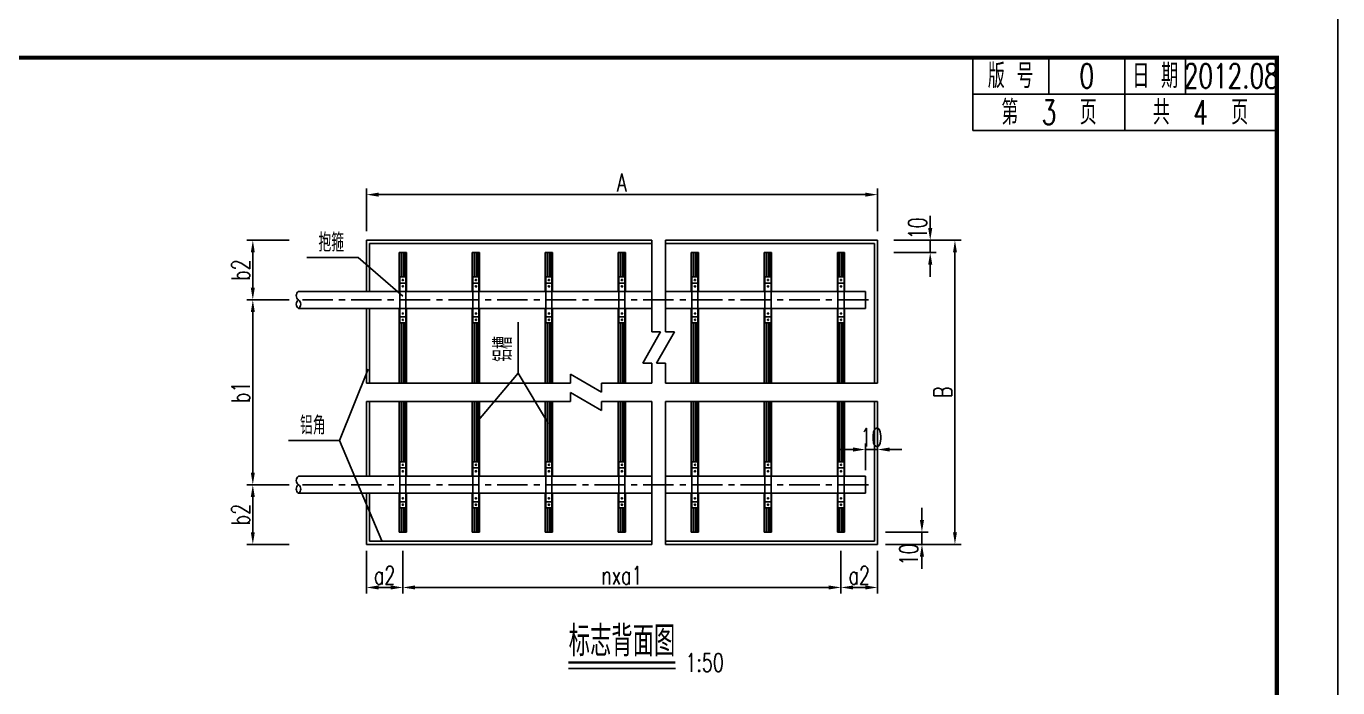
# Model space of a CAD drawing. Extents: x 4349 to 271026, y -15323 to -8945.
# Drawn here: x 4711.4 to 4926.9, y -12295.6 to -12186.9 of the extents above; entities that cross this region are included whole.
import ezdxf
from ezdxf.enums import TextEntityAlignment as Align

# ---------------------------------------------------------------- set-up
doc = ezdxf.new("R2010")
doc.units = 0
doc.header["$LTSCALE"] = 2
doc.header["$PDMODE"] = 32
doc.header["$PDSIZE"] = 0.3
doc.linetypes.add('CENTERX2', pattern=[4, 2.5, -0.5, 0.5, -0.5])
doc.layers.get('0').update_dxf_attribs({"linetype": 'CONTINUOUS'})
doc.layers.get('DEFPOINTS').update_dxf_attribs({"linetype": 'CONTINUOUS'})
for name, color, linetype in [('中线', 2, 'CENTERX2'), ('图框', 7, 'CONTINUOUS'), ('尺寸标注', 4, 'CONTINUOUS'), ('文字', 7, 'CONTINUOUS'), ('文字符号', 7, 'CONTINUOUS'), ('结构2', 7, 'CONTINUOUS'), ('结构3', 1, 'CONTINUOUS')]:
    doc.layers.add(name, color=color, linetype=linetype)
doc.styles.get("Standard").update_dxf_attribs({"font": 'simplex1.shx', "width": 0.7, "bigfont": 'hztxt.shx'})
doc.dimstyles.new('1：10', dxfattribs={"dimtxt": 3, "dimasz": 2, "dimexe": 1, "dimexo": 1, "dimgap": 0.5, "dimtad": 1, "dimrnd": 0.0095, "dimdsep": 46, "dimtxsty": 'Standard', "dimcen": 0.09, "dimclrd": 256, "dimclre": 256, "dimadec": 0, "dimazin": 0, "dimtfac": 1, "dimtix": 1, "dimtmove": 2, "dimatfit": 3, "dimfxl": 0, "dimtolj": 1, "dimtzin": 0, "dimarcsym": 0})

# ---------------------------------------------------------------- blocks, each defined once
blk = doc.blocks.new('series')
at = {"width": 0.75}
for tag, height, p in [('页码', 4, (-35, -19)), ('图名', 5, (-220, -282)), ('图号', 5, (-20, -282))]:
    blk.add_attdef(tag, text='', height=height, dxfattribs=at).set_placement(p, align=Align.MIDDLE_CENTER)
blk = doc.blocks.new('*D464')
at = {"layer": 'DEFPOINTS', "color": 0, "linetype": 'Continuous'}
for p in [(4851.29, -12214.55), (4767.29, -12222.06), (4851.29, -12222.06)]:
    blk.add_point(p, dxfattribs=at)
at = {"layer": '尺寸标注', "linetype": 'Continuous', "lineweight": -2}
for p, q in [((4767.29, -12220.55), (4767.29, -12213.55)), ((4851.29, -12220.55), (4851.29, -12213.55)), ((4769.29, -12214.55), (4849.29, -12214.55))]:
    blk.add_line(p, q, dxfattribs=at)
at = {"layer": '尺寸标注', "linetype": 'Continuous'}
for points in [[(4769.29, -12214.22), (4769.29, -12214.88), (4767.29, -12214.55)], [(4849.29, -12214.22), (4849.29, -12214.88), (4851.29, -12214.55)]]:
    blk.add_solid(points, dxfattribs=at)
at = {"layer": '尺寸标注', "color": 0, "linetype": 'Continuous', "insert": (4809.29, -12212.55), "char_height": 3, "attachment_point": 5}
blk.add_mtext('\\A1;A', dxfattribs=at)
blk = doc.blocks.new('*D465')
at = {"layer": 'DEFPOINTS', "color": 0, "linetype": 'Continuous'}
for p in [(4851.29, -12222.06), (4851.29, -12272.06), (4864.02, -12272.06)]:
    blk.add_point(p, dxfattribs=at)
at = {"layer": '尺寸标注', "linetype": 'Continuous', "lineweight": -2}
for p, q in [((4858.02, -12222.06), (4865.02, -12222.06)), ((4864.02, -12224.06), (4864.02, -12270.06)), ((4858.02, -12272.06), (4865.02, -12272.06))]:
    blk.add_line(p, q, dxfattribs=at)
at = {"layer": '尺寸标注', "linetype": 'Continuous'}
for points in [[(4863.69, -12224.06), (4864.35, -12224.06), (4864.02, -12222.06)], [(4863.69, -12270.06), (4864.35, -12270.06), (4864.02, -12272.06)]]:
    blk.add_solid(points, dxfattribs=at)
at = {"layer": '尺寸标注', "color": 0, "linetype": 'Continuous', "insert": (4862.02, -12247.06), "char_height": 3, "attachment_point": 5, "rotation": 90}
blk.add_mtext('\\A1;B', dxfattribs=at)
blk = doc.blocks.new('*D466')
at = {"layer": 'DEFPOINTS', "color": 0, "linetype": 'Continuous'}
for p in [(4748.63, -12222.06), (4767.33, -12222.06), (4767.33, -12231.86)]:
    blk.add_point(p, dxfattribs=at)
at = {"layer": '尺寸标注', "linetype": 'Continuous', "lineweight": -2}
for p, q in [((4754.63, -12222.06), (4747.63, -12222.06)), ((4748.63, -12229.86), (4748.63, -12224.06)), ((4754.63, -12231.86), (4747.63, -12231.86))]:
    blk.add_line(p, q, dxfattribs=at)
at = {"layer": '尺寸标注', "linetype": 'Continuous'}
for points in [[(4748.3, -12224.06), (4748.96, -12224.06), (4748.63, -12222.06)], [(4748.3, -12229.86), (4748.96, -12229.86), (4748.63, -12231.86)]]:
    blk.add_solid(points, dxfattribs=at)
at = {"layer": '尺寸标注', "color": 0, "linetype": 'Continuous', "insert": (4746.63, -12226.96), "char_height": 3, "attachment_point": 5, "rotation": 90}
blk.add_mtext('\\A1;b2', dxfattribs=at)
blk = doc.blocks.new('*D467')
at = {"layer": 'DEFPOINTS', "color": 0, "linetype": 'Continuous'}
for p in [(4767.33, -12231.86), (4748.63, -12262.26), (4767.33, -12262.26)]:
    blk.add_point(p, dxfattribs=at)
at = {"layer": '尺寸标注', "linetype": 'Continuous', "lineweight": -2}
for p, q in [((4754.63, -12231.86), (4747.63, -12231.86)), ((4748.63, -12233.86), (4748.63, -12260.26)), ((4754.63, -12262.26), (4747.63, -12262.26))]:
    blk.add_line(p, q, dxfattribs=at)
at = {"layer": '尺寸标注', "linetype": 'Continuous'}
for points in [[(4748.3, -12233.86), (4748.96, -12233.86), (4748.63, -12231.86)], [(4748.3, -12260.26), (4748.96, -12260.26), (4748.63, -12262.26)]]:
    blk.add_solid(points, dxfattribs=at)
at = {"layer": '尺寸标注', "color": 0, "linetype": 'Continuous', "insert": (4746.63, -12247.06), "char_height": 3, "attachment_point": 5, "rotation": 90}
blk.add_mtext('\\A1;b1', dxfattribs=at)
blk = doc.blocks.new('*D468')
at = {"layer": 'DEFPOINTS', "color": 0, "linetype": 'Continuous'}
for p in [(4767.38, -12262.26), (4748.63, -12272.06), (4767.38, -12272.06)]:
    blk.add_point(p, dxfattribs=at)
at = {"layer": '尺寸标注', "linetype": 'Continuous', "lineweight": -2}
for p, q in [((4754.63, -12262.26), (4747.63, -12262.26)), ((4748.63, -12264.26), (4748.63, -12270.06)), ((4754.63, -12272.06), (4747.63, -12272.06))]:
    blk.add_line(p, q, dxfattribs=at)
at = {"layer": '尺寸标注', "linetype": 'Continuous'}
for points in [[(4748.3, -12264.26), (4748.96, -12264.26), (4748.63, -12262.26)], [(4748.3, -12270.06), (4748.96, -12270.06), (4748.63, -12272.06)]]:
    blk.add_solid(points, dxfattribs=at)
at = {"layer": '尺寸标注', "color": 0, "linetype": 'Continuous', "insert": (4746.63, -12267.16), "char_height": 3, "attachment_point": 5, "rotation": 90}
blk.add_mtext('\\A1;b2', dxfattribs=at)
blk = doc.blocks.new('*D469')
at = {"layer": 'DEFPOINTS', "color": 0, "linetype": 'Continuous'}
for p in [(4773.29, -12270.06), (4767.29, -12272.06), (4773.29, -12279.15)]:
    blk.add_point(p, dxfattribs=at)
at = {"layer": '尺寸标注', "linetype": 'Continuous', "lineweight": -2}
for p, q in [((4767.29, -12273.15), (4767.29, -12280.15)), ((4773.29, -12273.15), (4773.29, -12280.15)), ((4769.29, -12279.15), (4771.29, -12279.15))]:
    blk.add_line(p, q, dxfattribs=at)
at = {"layer": '尺寸标注', "linetype": 'Continuous'}
for points in [[(4769.29, -12278.82), (4769.29, -12279.48), (4767.29, -12279.15)], [(4771.29, -12278.82), (4771.29, -12279.48), (4773.29, -12279.15)]]:
    blk.add_solid(points, dxfattribs=at)
at = {"layer": '尺寸标注', "color": 0, "linetype": 'Continuous', "insert": (4770.29, -12277.15), "char_height": 3, "attachment_point": 5}
blk.add_mtext('\\A1;a2', dxfattribs=at)
blk = doc.blocks.new('*D470')
at = {"layer": 'DEFPOINTS', "color": 0, "linetype": 'Continuous'}
for p in [(4773.29, -12270.06), (4845.29, -12270.06), (4845.29, -12279.15)]:
    blk.add_point(p, dxfattribs=at)
at = {"layer": '尺寸标注', "linetype": 'Continuous', "lineweight": -2}
for p, q in [((4773.29, -12273.15), (4773.29, -12280.15)), ((4845.29, -12273.15), (4845.29, -12280.15)), ((4775.29, -12279.15), (4843.29, -12279.15))]:
    blk.add_line(p, q, dxfattribs=at)
at = {"layer": '尺寸标注', "linetype": 'Continuous'}
for points in [[(4775.29, -12278.82), (4775.29, -12279.48), (4773.29, -12279.15)], [(4843.29, -12278.82), (4843.29, -12279.48), (4845.29, -12279.15)]]:
    blk.add_solid(points, dxfattribs=at)
at = {"layer": '尺寸标注', "color": 0, "linetype": 'Continuous', "insert": (4809.29, -12277.15), "char_height": 3, "attachment_point": 5}
blk.add_mtext('\\A1;nxa1', dxfattribs=at)
blk = doc.blocks.new('*D471')
at = {"layer": 'DEFPOINTS', "color": 0, "linetype": 'Continuous'}
for p in [(4845.29, -12270.06), (4851.29, -12270.06), (4851.29, -12279.15)]:
    blk.add_point(p, dxfattribs=at)
at = {"layer": '尺寸标注', "linetype": 'Continuous', "lineweight": -2}
for p, q in [((4845.29, -12273.15), (4845.29, -12280.15)), ((4851.29, -12273.15), (4851.29, -12280.15)), ((4847.29, -12279.15), (4849.29, -12279.15))]:
    blk.add_line(p, q, dxfattribs=at)
at = {"layer": '尺寸标注', "linetype": 'Continuous'}
for points in [[(4847.29, -12278.82), (4847.29, -12279.48), (4845.29, -12279.15)], [(4849.29, -12278.82), (4849.29, -12279.48), (4851.29, -12279.15)]]:
    blk.add_solid(points, dxfattribs=at)
at = {"layer": '尺寸标注', "color": 0, "linetype": 'Continuous', "insert": (4848.29, -12277.15), "char_height": 3, "attachment_point": 5}
blk.add_mtext('\\A1;a2', dxfattribs=at)
blk = doc.blocks.new('*D472')
at = {"layer": 'DEFPOINTS', "color": 0, "linetype": 'Continuous'}
for p in [(4845.29, -12270.06), (4845.29, -12272.06), (4858.59, -12272.06)]:
    blk.add_point(p, dxfattribs=at)
at = {"layer": '尺寸标注', "linetype": 'Continuous', "lineweight": -2}
for p, q in [((4858.59, -12268.06), (4858.59, -12266.06)), ((4852.59, -12270.06), (4859.59, -12270.06)), ((4858.59, -12270.06), (4858.59, -12272.06)), ((4852.59, -12272.06), (4859.59, -12272.06)), ((4858.59, -12274.06), (4858.59, -12276.06))]:
    blk.add_line(p, q, dxfattribs=at)
at = {"layer": '尺寸标注', "linetype": 'Continuous'}
for points in [[(4858.26, -12268.06), (4858.93, -12268.06), (4858.59, -12270.06)], [(4858.26, -12274.06), (4858.93, -12274.06), (4858.59, -12272.06)]]:
    blk.add_solid(points, dxfattribs=at)
at = {"layer": '尺寸标注', "color": 0, "linetype": 'Continuous', "insert": (4856.43, -12273.73), "char_height": 3, "attachment_point": 5, "rotation": 90}
blk.add_mtext('\\A1;10', dxfattribs=at)
blk = doc.blocks.new('*D473')
at = {"layer": 'DEFPOINTS', "color": 0, "linetype": 'Continuous'}
for p in [(4845.46, -12222.06), (4845.45, -12224.06), (4859.95, -12224.06)]:
    blk.add_point(p, dxfattribs=at)
at = {"layer": '尺寸标注', "linetype": 'Continuous', "lineweight": -2}
for p, q in [((4859.95, -12220.06), (4859.95, -12218.06)), ((4853.95, -12222.06), (4860.95, -12222.06)), ((4859.95, -12222.06), (4859.95, -12224.06)), ((4853.95, -12224.06), (4860.95, -12224.06)), ((4859.95, -12226.06), (4859.95, -12228.06))]:
    blk.add_line(p, q, dxfattribs=at)
at = {"layer": '尺寸标注', "linetype": 'Continuous'}
for points in [[(4859.62, -12220.06), (4860.29, -12220.06), (4859.95, -12222.06)], [(4859.62, -12226.06), (4860.29, -12226.06), (4859.95, -12224.06)]]:
    blk.add_solid(points, dxfattribs=at)
at = {"layer": '尺寸标注', "color": 0, "linetype": 'Continuous', "insert": (4857.87, -12220.09), "char_height": 3, "attachment_point": 5, "rotation": 90}
blk.add_mtext('\\A1;10', dxfattribs=at)
blk = doc.blocks.new('*D474')
at = {"layer": 'DEFPOINTS', "color": 0, "linetype": 'Continuous'}
for p in [(4851.29, -12256.47), (4849.29, -12260.86), (4851.29, -12260.86)]:
    blk.add_point(p, dxfattribs=at)
at = {"layer": '尺寸标注', "linetype": 'Continuous', "lineweight": -2}
for p, q in [((4847.29, -12256.47), (4845.29, -12256.47)), ((4849.29, -12259.86), (4849.29, -12255.47)), ((4849.29, -12256.47), (4851.29, -12256.47)), ((4851.29, -12259.86), (4851.29, -12255.47)), ((4853.29, -12256.47), (4855.29, -12256.47))]:
    blk.add_line(p, q, dxfattribs=at)
at = {"layer": '尺寸标注', "linetype": 'Continuous'}
for points in [[(4847.29, -12256.13), (4847.29, -12256.8), (4849.29, -12256.47)], [(4853.29, -12256.13), (4853.29, -12256.8), (4851.29, -12256.47)]]:
    blk.add_solid(points, dxfattribs=at)
at = {"layer": '尺寸标注', "color": 0, "linetype": 'Continuous', "insert": (4850.29, -12254.47), "char_height": 3, "attachment_point": 5}
blk.add_mtext('\\A1;10', dxfattribs=at)
blk = doc.blocks.new('12345')
at = {"layer": '图框'}
blk.add_lwpolyline([(4926.93, -9362.88), (4926.93, -9065.88), (4506.93, -9065.88), (4506.93, -9362.88)], close=True, dxfattribs=at)
blk = doc.blocks.new('123456')
at = {"layer": '图框', "linetype": 'Continuous'}
blk.add_blockref('12345', (0, -2522.15), dxfattribs=at)

msp = doc.modelspace()

# ---------------------------------------------------------------- linework, layer by layer
at = {"layer": '中线'}
for p, q in [((4849.78976, -12231.86357), (4756.1327, -12231.86357)), ((4849.78976, -12262.26357), (4756.1327, -12262.26357))]:
    msp.add_line(p, q, dxfattribs=at)
at = {"layer": '图框'}
for p, q in [((4866.92857, -12204.02657), (4866.92857, -12192.02657)), ((4879.42857, -12198.02657), (4879.42857, -12192.02657)), ((4891.92857, -12198.02657), (4891.92857, -12192.02657)), ((4901.92857, -12198.02657), (4901.92857, -12192.02657)), ((4866.92857, -12198.02657), (4916.92857, -12198.02657)), ((4891.92857, -12204.02657), (4891.92857, -12198.02657)), ((4866.92857, -12204.02657), (4916.92857, -12204.02657))]:
    msp.add_line(p, q, dxfattribs=at)
at = {"layer": '图框', "const_width": 0.7}
msp.add_lwpolyline([(4916.92857, -12192.02657), (4536.92857, -12192.02657), (4536.92858, -12469.02657), (4916.92858, -12469.02657), (4916.92857, -12192.02657)], dxfattribs=at)
at = {"layer": '尺寸标注', "linetype": 'Continuous'}
for p, q in [((4814.18746, -12222.06357), (4814.18746, -12237.12417)), ((4816.45436, -12222.06357), (4816.45436, -12237.12417)), ((4814.18746, -12242.23938), (4814.18746, -12245.56357)), ((4816.45436, -12242.23938), (4816.45436, -12245.56357)), ((4814.18746, -12248.56357), (4814.18746, -12272.06357)), ((4816.45436, -12248.56357), (4816.45436, -12272.06357))]:
    msp.add_line(p, q, dxfattribs=at)
at = {"layer": '尺寸标注', "linetype": 'ByBlock'}
for p, q in [((4812.72126, -12242.23938), (4815.65365, -12237.12417)), ((4815.65365, -12237.12417), (4814.18746, -12237.12417)), ((4814.98816, -12242.23938), (4817.92055, -12237.12417)), ((4817.92055, -12237.12417), (4816.45436, -12237.12417)), ((4814.18746, -12242.23938), (4812.72126, -12242.23938)), ((4816.45436, -12242.23938), (4814.98816, -12242.23938)), ((4792.22458, -12243.93362), (4785.46379, -12251.98175)), ((4800.82708, -12245.56357), (4800.82708, -12244.09737)), ((4800.82708, -12244.09737), (4805.94229, -12247.02976)), ((4800.82708, -12245.56357), (4767.28976, -12245.56357)), ((4814.18746, -12245.56357), (4805.94229, -12245.56357)), ((4805.94229, -12247.02976), (4805.94229, -12245.56357)), ((4851.28976, -12245.56357), (4816.45436, -12245.56357)), ((4800.82708, -12248.56357), (4767.28976, -12248.56357)), ((4800.82708, -12248.56357), (4800.82708, -12247.09737)), ((4800.82708, -12247.09737), (4805.94229, -12250.02976)), ((4814.18746, -12248.56357), (4805.94229, -12248.56357)), ((4805.94229, -12250.02976), (4805.94229, -12248.56357)), ((4851.28976, -12248.56357), (4816.45436, -12248.56357))]:
    msp.add_line(p, q, dxfattribs=at)
at = {"layer": '尺寸标注'}
for p, q in [((4792.22458, -12243.93362), (4797.24483, -12252.22522)), ((4762.89459, -12254.98874), (4769.85621, -12271.46357))]:
    msp.add_line(p, q, dxfattribs=at)
at = {"layer": '文字'}
msp.add_line((4800.5025, -12292.4997), (4818.08623, -12292.4997), dxfattribs=at)
at = {"layer": '文字', "const_width": 0.4}
msp.add_lwpolyline([(4800.5025, -12291.4997), (4818.08623, -12291.4997)], dxfattribs=at)
at = {"layer": '文字符号'}
for p, q in [((4765.92369, -12224.90153), (4757.50683, -12224.90153)), ((4765.92369, -12224.90153), (4773.2692, -12231.22816)), ((4792.22458, -12235.51676), (4792.22458, -12243.93362)), ((4762.89459, -12254.98874), (4767.59801, -12243.26629)), ((4762.89459, -12254.98874), (4754.47773, -12254.98874))]:
    msp.add_line(p, q, dxfattribs=at)
at = {"layer": '结构2'}
for p, q in [((4767.78976, -12222.56357), (4814.18746, -12222.56357)), ((4767.78976, -12230.46357), (4767.78976, -12222.56357)), ((4816.45436, -12222.56357), (4850.78976, -12222.56357)), ((4850.78976, -12222.56357), (4850.78976, -12245.56357)), ((4772.68976, -12230.46357), (4772.68976, -12224.06357)), ((4772.68976, -12224.06357), (4773.88976, -12224.06357)), ((4772.98976, -12228.08357), (4772.98976, -12224.06357)), ((4773.12476, -12228.08357), (4773.12476, -12224.06357)), ((4773.45476, -12228.08357), (4773.45476, -12224.06357)), ((4773.58976, -12228.08357), (4773.58976, -12224.06357)), ((4773.88976, -12230.46357), (4773.88976, -12224.06357)), ((4784.68976, -12224.06357), (4785.88976, -12224.06357)), ((4784.68976, -12230.46357), (4784.68976, -12224.06357)), ((4784.98976, -12228.08357), (4784.98976, -12224.06357)), ((4785.12476, -12228.08357), (4785.12476, -12224.06357)), ((4785.45476, -12228.08357), (4785.45476, -12224.06357)), ((4785.58976, -12228.08357), (4785.58976, -12224.06357)), ((4785.88976, -12230.46357), (4785.88976, -12224.06357)), ((4796.68976, -12224.06357), (4797.88976, -12224.06357)), ((4796.68976, -12230.46357), (4796.68976, -12224.06357)), ((4796.98976, -12228.08357), (4796.98976, -12224.06357)), ((4797.12476, -12228.08357), (4797.12476, -12224.06357)), ((4797.45476, -12228.08357), (4797.45476, -12224.06357)), ((4797.58976, -12228.08357), (4797.58976, -12224.06357)), ((4797.88976, -12230.46357), (4797.88976, -12224.06357)), ((4808.68976, -12224.06357), (4809.88976, -12224.06357)), ((4808.68976, -12230.46357), (4808.68976, -12224.06357)), ((4808.98976, -12228.08357), (4808.98976, -12224.06357)), ((4809.12476, -12228.08357), (4809.12476, -12224.06357)), ((4809.45476, -12228.08357), (4809.45476, -12224.06357)), ((4809.58976, -12228.08357), (4809.58976, -12224.06357)), ((4809.88976, -12230.46357), (4809.88976, -12224.06357)), ((4820.68976, -12224.06357), (4821.88976, -12224.06357)), ((4820.68976, -12230.46357), (4820.68976, -12224.06357)), ((4820.98976, -12228.08357), (4820.98976, -12224.06357)), ((4821.12476, -12228.08357), (4821.12476, -12224.06357)), ((4821.45476, -12228.08357), (4821.45476, -12224.06357)), ((4821.58976, -12228.08357), (4821.58976, -12224.06357)), ((4821.88976, -12230.46357), (4821.88976, -12224.06357)), ((4832.68976, -12224.06357), (4833.88976, -12224.06357)), ((4832.68976, -12230.46357), (4832.68976, -12224.06357)), ((4832.98976, -12228.08357), (4832.98976, -12224.06357)), ((4833.12476, -12228.08357), (4833.12476, -12224.06357)), ((4833.45476, -12228.08357), (4833.45476, -12224.06357)), ((4833.58976, -12228.08357), (4833.58976, -12224.06357)), ((4833.88976, -12230.46357), (4833.88976, -12224.06357)), ((4844.68976, -12224.06357), (4845.88976, -12224.06357)), ((4844.68976, -12230.46357), (4844.68976, -12224.06357)), ((4844.98976, -12228.08357), (4844.98976, -12224.06357)), ((4845.12476, -12228.08357), (4845.12476, -12224.06357)), ((4845.45476, -12228.08357), (4845.45476, -12224.06357)), ((4845.58976, -12228.08357), (4845.58976, -12224.06357)), ((4845.88976, -12230.46357), (4845.88976, -12224.06357)), ((4772.78976, -12235.64357), (4772.78976, -12228.08357)), ((4772.78976, -12228.08357), (4773.78976, -12228.08357)), ((4772.78976, -12229.08357), (4773.78976, -12229.08357)), ((4773.78976, -12235.64357), (4773.78976, -12228.08357)), ((4784.78976, -12228.08357), (4785.78976, -12228.08357)), ((4784.78976, -12235.64357), (4784.78976, -12228.08357)), ((4784.78976, -12229.08357), (4785.78976, -12229.08357)), ((4785.78976, -12235.64357), (4785.78976, -12228.08357)), ((4796.78976, -12228.08357), (4797.78976, -12228.08357)), ((4796.78976, -12235.64357), (4796.78976, -12228.08357)), ((4796.78976, -12229.08357), (4797.78976, -12229.08357)), ((4797.78976, -12235.64357), (4797.78976, -12228.08357)), ((4808.78976, -12228.08357), (4809.78976, -12228.08357)), ((4808.78976, -12235.64357), (4808.78976, -12228.08357)), ((4808.78976, -12229.08357), (4809.78976, -12229.08357)), ((4809.78976, -12235.64357), (4809.78976, -12228.08357)), ((4820.78976, -12228.08357), (4821.78976, -12228.08357)), ((4820.78976, -12235.64357), (4820.78976, -12228.08357)), ((4820.78976, -12229.08357), (4821.78976, -12229.08357)), ((4821.78976, -12235.64357), (4821.78976, -12228.08357)), ((4832.78976, -12228.08357), (4833.78976, -12228.08357)), ((4832.78976, -12235.64357), (4832.78976, -12228.08357)), ((4832.78976, -12229.08357), (4833.78976, -12229.08357)), ((4833.78976, -12235.64357), (4833.78976, -12228.08357)), ((4844.78976, -12228.08357), (4845.78976, -12228.08357)), ((4844.78976, -12235.64357), (4844.78976, -12228.08357)), ((4844.78976, -12229.08357), (4845.78976, -12229.08357)), ((4845.78976, -12235.64357), (4845.78976, -12228.08357)), ((4767.78976, -12245.56357), (4767.78976, -12233.26357)), ((4772.68976, -12245.56357), (4772.68976, -12233.26357)), ((4773.88976, -12245.56357), (4773.88976, -12233.26357)), ((4784.68976, -12245.56357), (4784.68976, -12233.26357)), ((4785.88976, -12245.56357), (4785.88976, -12233.26357)), ((4796.68976, -12245.56357), (4796.68976, -12233.26357)), ((4797.88976, -12245.56357), (4797.88976, -12233.26357)), ((4808.68976, -12245.56357), (4808.68976, -12233.26357)), ((4809.88976, -12245.56357), (4809.88976, -12233.26357)), ((4820.68976, -12245.56357), (4820.68976, -12233.26357)), ((4821.88976, -12245.56357), (4821.88976, -12233.26357)), ((4832.68976, -12245.56357), (4832.68976, -12233.26357)), ((4833.88976, -12245.56357), (4833.88976, -12233.26357)), ((4844.68976, -12245.56357), (4844.68976, -12233.26357)), ((4845.88976, -12245.56357), (4845.88976, -12233.26357)), ((4772.78976, -12234.64357), (4773.78976, -12234.64357)), ((4772.78976, -12235.64357), (4773.78976, -12235.64357)), ((4772.98976, -12245.56357), (4772.98976, -12235.64357)), ((4773.12476, -12245.56357), (4773.12476, -12235.64357)), ((4773.45476, -12245.56357), (4773.45476, -12235.64357)), ((4773.58976, -12245.56357), (4773.58976, -12235.64357)), ((4784.78976, -12234.64357), (4785.78976, -12234.64357)), ((4784.78976, -12235.64357), (4785.78976, -12235.64357)), ((4784.98976, -12245.56357), (4784.98976, -12235.64357)), ((4785.12476, -12245.56357), (4785.12476, -12235.64357)), ((4785.45476, -12245.56357), (4785.45476, -12235.64357)), ((4785.58976, -12245.56357), (4785.58976, -12235.64357)), ((4796.78976, -12234.64357), (4797.78976, -12234.64357)), ((4796.78976, -12235.64357), (4797.78976, -12235.64357)), ((4796.98976, -12245.56357), (4796.98976, -12235.64357)), ((4797.12476, -12245.56357), (4797.12476, -12235.64357)), ((4797.45476, -12245.56357), (4797.45476, -12235.64357)), ((4797.58976, -12245.56357), (4797.58976, -12235.64357)), ((4808.78976, -12234.64357), (4809.78976, -12234.64357)), ((4808.78976, -12235.64357), (4809.78976, -12235.64357)), ((4808.98976, -12245.56357), (4808.98976, -12235.64357)), ((4809.12476, -12245.56357), (4809.12476, -12235.64357)), ((4809.45476, -12245.56357), (4809.45476, -12235.64357)), ((4809.58976, -12245.56357), (4809.58976, -12235.64357)), ((4820.78976, -12234.64357), (4821.78976, -12234.64357)), ((4820.78976, -12235.64357), (4821.78976, -12235.64357)), ((4820.98976, -12245.56357), (4820.98976, -12235.64357)), ((4821.12476, -12245.56357), (4821.12476, -12235.64357)), ((4821.45476, -12245.56357), (4821.45476, -12235.64357)), ((4821.58976, -12245.56357), (4821.58976, -12235.64357)), ((4832.78976, -12234.64357), (4833.78976, -12234.64357)), ((4832.78976, -12235.64357), (4833.78976, -12235.64357)), ((4832.98976, -12245.56357), (4832.98976, -12235.64357)), ((4833.12476, -12245.56357), (4833.12476, -12235.64357)), ((4833.45476, -12245.56357), (4833.45476, -12235.64357)), ((4833.58976, -12245.56357), (4833.58976, -12235.64357)), ((4844.78976, -12234.64357), (4845.78976, -12234.64357)), ((4844.78976, -12235.64357), (4845.78976, -12235.64357)), ((4844.98976, -12245.56357), (4844.98976, -12235.64357)), ((4845.12476, -12245.56357), (4845.12476, -12235.64357)), ((4845.45476, -12245.56357), (4845.45476, -12235.64357)), ((4845.58976, -12245.56357), (4845.58976, -12235.64357)), ((4767.78976, -12260.86357), (4767.78976, -12248.56357)), ((4772.68976, -12260.86357), (4772.68976, -12248.56357)), ((4772.98976, -12258.48357), (4772.98976, -12248.56357)), ((4773.12476, -12258.48357), (4773.12476, -12248.56357)), ((4773.45476, -12258.48357), (4773.45476, -12248.56357)), ((4773.58976, -12258.48357), (4773.58976, -12248.56357)), ((4773.88976, -12260.86357), (4773.88976, -12248.56357)), ((4784.68976, -12260.86357), (4784.68976, -12248.56357)), ((4784.98976, -12258.48357), (4784.98976, -12248.56357)), ((4785.12476, -12258.48357), (4785.12476, -12248.56357)), ((4785.45476, -12258.48357), (4785.45476, -12248.56357)), ((4785.58976, -12258.48357), (4785.58976, -12248.56357)), ((4785.88976, -12260.86357), (4785.88976, -12248.56357)), ((4796.68976, -12260.86357), (4796.68976, -12248.56357)), ((4796.98976, -12258.48357), (4796.98976, -12248.56357)), ((4797.12476, -12258.48357), (4797.12476, -12248.56357)), ((4797.45476, -12258.48357), (4797.45476, -12248.56357)), ((4797.58976, -12258.48357), (4797.58976, -12248.56357)), ((4797.88976, -12260.86357), (4797.88976, -12248.56357)), ((4808.68976, -12260.86357), (4808.68976, -12248.56357)), ((4808.98976, -12258.48357), (4808.98976, -12248.56357)), ((4809.12476, -12258.48357), (4809.12476, -12248.56357)), ((4809.45476, -12258.48357), (4809.45476, -12248.56357)), ((4809.58976, -12258.48357), (4809.58976, -12248.56357)), ((4809.88976, -12260.86357), (4809.88976, -12248.56357)), ((4820.68976, -12260.86357), (4820.68976, -12248.56357)), ((4820.98976, -12258.48357), (4820.98976, -12248.56357)), ((4821.12476, -12258.48357), (4821.12476, -12248.56357)), ((4821.45476, -12258.48357), (4821.45476, -12248.56357)), ((4821.58976, -12258.48357), (4821.58976, -12248.56357)), ((4821.88976, -12260.86357), (4821.88976, -12248.56357)), ((4832.68976, -12260.86357), (4832.68976, -12248.56357)), ((4832.98976, -12258.48357), (4832.98976, -12248.56357)), ((4833.12476, -12258.48357), (4833.12476, -12248.56357)), ((4833.45476, -12258.48357), (4833.45476, -12248.56357)), ((4833.58976, -12258.48357), (4833.58976, -12248.56357)), ((4833.88976, -12260.86357), (4833.88976, -12248.56357)), ((4844.68976, -12260.86357), (4844.68976, -12248.56357)), ((4844.98976, -12258.48357), (4844.98976, -12248.56357)), ((4845.12476, -12258.48357), (4845.12476, -12248.56357)), ((4845.45476, -12258.48357), (4845.45476, -12248.56357)), ((4845.58976, -12258.48357), (4845.58976, -12248.56357)), ((4845.88976, -12260.86357), (4845.88976, -12248.56357)), ((4850.78976, -12248.56357), (4850.78976, -12271.56357)), ((4772.78976, -12258.48357), (4773.78976, -12258.48357)), ((4772.78976, -12266.04357), (4772.78976, -12258.48357)), ((4772.78976, -12259.48357), (4773.78976, -12259.48357)), ((4773.78976, -12266.04357), (4773.78976, -12258.48357)), ((4784.78976, -12266.04357), (4784.78976, -12258.48357)), ((4784.78976, -12258.48357), (4785.78976, -12258.48357)), ((4784.78976, -12259.48357), (4785.78976, -12259.48357)), ((4785.78976, -12266.04357), (4785.78976, -12258.48357)), ((4796.78976, -12266.04357), (4796.78976, -12258.48357)), ((4796.78976, -12258.48357), (4797.78976, -12258.48357)), ((4796.78976, -12259.48357), (4797.78976, -12259.48357)), ((4797.78976, -12266.04357), (4797.78976, -12258.48357)), ((4808.78976, -12266.04357), (4808.78976, -12258.48357)), ((4808.78976, -12258.48357), (4809.78976, -12258.48357)), ((4808.78976, -12259.48357), (4809.78976, -12259.48357)), ((4809.78976, -12266.04357), (4809.78976, -12258.48357)), ((4820.78976, -12266.04357), (4820.78976, -12258.48357)), ((4820.78976, -12258.48357), (4821.78976, -12258.48357)), ((4820.78976, -12259.48357), (4821.78976, -12259.48357)), ((4821.78976, -12266.04357), (4821.78976, -12258.48357)), ((4832.78976, -12266.04357), (4832.78976, -12258.48357)), ((4832.78976, -12258.48357), (4833.78976, -12258.48357)), ((4832.78976, -12259.48357), (4833.78976, -12259.48357)), ((4833.78976, -12266.04357), (4833.78976, -12258.48357)), ((4844.78976, -12266.04357), (4844.78976, -12258.48357)), ((4844.78976, -12258.48357), (4845.78976, -12258.48357)), ((4844.78976, -12259.48357), (4845.78976, -12259.48357)), ((4845.78976, -12266.04357), (4845.78976, -12258.48357)), ((4767.78976, -12271.56357), (4767.78976, -12263.66357)), ((4772.68976, -12270.06357), (4772.68976, -12263.66357)), ((4773.88976, -12270.06357), (4773.88976, -12263.66357)), ((4784.68976, -12270.06357), (4784.68976, -12263.66357)), ((4785.88976, -12270.06357), (4785.88976, -12263.66357)), ((4796.68976, -12270.06357), (4796.68976, -12263.66357)), ((4797.88976, -12270.06357), (4797.88976, -12263.66357)), ((4808.68976, -12270.06357), (4808.68976, -12263.66357)), ((4809.88976, -12270.06357), (4809.88976, -12263.66357)), ((4820.68976, -12270.06357), (4820.68976, -12263.66357)), ((4821.88976, -12270.06357), (4821.88976, -12263.66357)), ((4832.68976, -12270.06357), (4832.68976, -12263.66357)), ((4833.88976, -12270.06357), (4833.88976, -12263.66357)), ((4844.68976, -12270.06357), (4844.68976, -12263.66357)), ((4845.88976, -12270.06357), (4845.88976, -12263.66357)), ((4772.78976, -12265.04357), (4773.78976, -12265.04357)), ((4772.78976, -12266.04357), (4773.78976, -12266.04357)), ((4772.98976, -12266.04357), (4772.98976, -12270.06357)), ((4773.12476, -12266.04357), (4773.12476, -12270.06357)), ((4773.45476, -12266.04357), (4773.45476, -12270.06357)), ((4773.58976, -12266.04357), (4773.58976, -12270.06357)), ((4784.78976, -12265.04357), (4785.78976, -12265.04357)), ((4784.78976, -12266.04357), (4785.78976, -12266.04357)), ((4784.98976, -12266.04357), (4784.98976, -12270.06357)), ((4785.12476, -12266.04357), (4785.12476, -12270.06357)), ((4785.45476, -12266.04357), (4785.45476, -12270.06357)), ((4785.58976, -12266.04357), (4785.58976, -12270.06357)), ((4796.78976, -12265.04357), (4797.78976, -12265.04357)), ((4796.78976, -12266.04357), (4797.78976, -12266.04357)), ((4796.98976, -12266.04357), (4796.98976, -12270.06357)), ((4797.12476, -12266.04357), (4797.12476, -12270.06357)), ((4797.45476, -12266.04357), (4797.45476, -12270.06357)), ((4797.58976, -12266.04357), (4797.58976, -12270.06357)), ((4808.78976, -12265.04357), (4809.78976, -12265.04357)), ((4808.78976, -12266.04357), (4809.78976, -12266.04357)), ((4808.98976, -12266.04357), (4808.98976, -12270.06357)), ((4809.12476, -12266.04357), (4809.12476, -12270.06357)), ((4809.45476, -12266.04357), (4809.45476, -12270.06357)), ((4809.58976, -12266.04357), (4809.58976, -12270.06357)), ((4820.78976, -12265.04357), (4821.78976, -12265.04357)), ((4820.78976, -12266.04357), (4821.78976, -12266.04357)), ((4820.98976, -12266.04357), (4820.98976, -12270.06357)), ((4821.12476, -12266.04357), (4821.12476, -12270.06357)), ((4821.45476, -12266.04357), (4821.45476, -12270.06357)), ((4821.58976, -12266.04357), (4821.58976, -12270.06357)), ((4832.78976, -12265.04357), (4833.78976, -12265.04357)), ((4832.78976, -12266.04357), (4833.78976, -12266.04357)), ((4832.98976, -12266.04357), (4832.98976, -12270.06357)), ((4833.12476, -12266.04357), (4833.12476, -12270.06357)), ((4833.45476, -12266.04357), (4833.45476, -12270.06357)), ((4833.58976, -12266.04357), (4833.58976, -12270.06357)), ((4844.78976, -12265.04357), (4845.78976, -12265.04357)), ((4844.78976, -12266.04357), (4845.78976, -12266.04357)), ((4844.98976, -12266.04357), (4844.98976, -12270.06357)), ((4845.12476, -12266.04357), (4845.12476, -12270.06357)), ((4845.45476, -12266.04357), (4845.45476, -12270.06357)), ((4845.58976, -12266.04357), (4845.58976, -12270.06357)), ((4772.68976, -12270.06357), (4773.88976, -12270.06357)), ((4784.68976, -12270.06357), (4785.88976, -12270.06357)), ((4796.68976, -12270.06357), (4797.88976, -12270.06357)), ((4808.68976, -12270.06357), (4809.88976, -12270.06357)), ((4820.68976, -12270.06357), (4821.88976, -12270.06357)), ((4832.68976, -12270.06357), (4833.88976, -12270.06357)), ((4844.68976, -12270.06357), (4845.88976, -12270.06357)), ((4814.18746, -12271.56357), (4767.78976, -12271.56357)), ((4850.78976, -12271.56357), (4816.45436, -12271.56357))]:
    msp.add_line(p, q, dxfattribs=at)
for centre in [(4773.28976, -12228.58357), (4785.28976, -12228.58357), (4797.28976, -12228.58357), (4809.28976, -12228.58357), (4821.28976, -12228.58357), (4833.28976, -12228.58357), (4845.28976, -12228.58357), (4773.28976, -12229.63357), (4785.28976, -12229.63357), (4797.28976, -12229.63357), (4809.28976, -12229.63357), (4821.28976, -12229.63357), (4833.28976, -12229.63357), (4845.28976, -12229.63357), (4773.28976, -12234.09357), (4773.28976, -12235.14357), (4785.28976, -12234.09357), (4785.28976, -12235.14357), (4797.28976, -12234.09357), (4797.28976, -12235.14357), (4809.28976, -12234.09357), (4809.28976, -12235.14357), (4821.28976, -12234.09357), (4821.28976, -12235.14357), (4833.28976, -12234.09357), (4833.28976, -12235.14357), (4845.28976, -12234.09357), (4845.28976, -12235.14357), (4773.28976, -12258.98357), (4785.28976, -12258.98357), (4797.28976, -12258.98357), (4809.28976, -12258.98357), (4821.28976, -12258.98357), (4833.28976, -12258.98357), (4845.28976, -12258.98357), (4773.28976, -12260.03357), (4785.28976, -12260.03357), (4797.28976, -12260.03357), (4809.28976, -12260.03357), (4821.28976, -12260.03357), (4833.28976, -12260.03357), (4845.28976, -12260.03357), (4773.28976, -12264.49357), (4773.28976, -12265.54357), (4785.28976, -12264.49357), (4785.28976, -12265.54357), (4797.28976, -12264.49357), (4797.28976, -12265.54357), (4809.28976, -12264.49357), (4809.28976, -12265.54357), (4821.28976, -12264.49357), (4821.28976, -12265.54357), (4833.28976, -12264.49357), (4833.28976, -12265.54357), (4845.28976, -12264.49357), (4845.28976, -12265.54357)]:
    msp.add_circle(centre, 0.105, dxfattribs=at)
for centre, start, end in [((4756.60671, -12231.16357), 124.1039905, 235.8960095), ((4756.60671, -12232.56357), 124.1039905, 235.8960095), ((4755.65869, -12232.56357), 304.1039905, 55.8960095), ((4756.60671, -12261.56357), 124.1039905, 235.8960095), ((4756.60671, -12262.96357), 124.1039905, 235.8960095), ((4755.65869, -12262.96357), 304.1039905, 55.8960095)]:
    msp.add_arc(centre, 0.84539, start, end, dxfattribs=at)
at = {"layer": '结构3'}
for p, q in [((4767.28976, -12222.06357), (4814.18746, -12222.06357)), ((4767.28976, -12230.46357), (4767.28976, -12222.06357)), ((4816.45436, -12222.06357), (4851.28976, -12222.06357)), ((4851.28976, -12222.06357), (4851.28976, -12245.56357)), ((4814.18746, -12230.46357), (4756.1327, -12230.46357)), ((4849.28976, -12230.46357), (4816.45436, -12230.46357)), ((4849.28976, -12230.46357), (4849.28976, -12233.26357)), ((4814.18746, -12233.26357), (4756.1327, -12233.26357)), ((4767.28976, -12245.56357), (4767.28976, -12233.26357)), ((4849.28976, -12233.26357), (4816.45436, -12233.26357)), ((4767.28976, -12260.86357), (4767.28976, -12248.56357)), ((4851.28976, -12248.56357), (4851.28976, -12272.06357)), ((4814.18746, -12260.86357), (4756.1327, -12260.86357)), ((4849.28976, -12260.86357), (4816.45436, -12260.86357)), ((4849.28976, -12260.86357), (4849.28976, -12263.66357)), ((4814.18746, -12263.66357), (4756.1327, -12263.66357)), ((4767.28976, -12272.06357), (4767.28976, -12263.66357)), ((4849.28976, -12263.66357), (4816.45436, -12263.66357)), ((4814.18746, -12272.06357), (4767.28976, -12272.06357)), ((4851.28976, -12272.06357), (4816.45436, -12272.06357))]:
    msp.add_line(p, q, dxfattribs=at)

# ---------------------------------------------------------------- block references
at = {"layer": '图框', "color": 1, "linetype": 'Continuous'}
msp.add_blockref('123456', (0, -594), dxfattribs=at)
at = {"layer": '图框'}
ref = msp.add_blockref('series', (4926.92858, -12182.02657), dxfattribs=at)
ref.add_attrib('页码', '第  3  页    共  4  页', dxfattribs={"layer": '0', "height": 4, "width": 0.7}).set_placement((4891.92857, -12201.02657), align=Align.MIDDLE_CENTER)

# ---------------------------------------------------------------- texts
at = {"layer": '图框', "width": 0.7}
for s, p in [('版 号', (4873.17857, -12195.02657)), ('日 期', (4896.92857, -12195.02657)), ('0', (4885.67857, -12195.02657)), ('2012.08', (4909.42857, -12195.02657))]:
    msp.add_text(s, height=4, dxfattribs=at).set_placement(p, align=Align.MIDDLE_CENTER)
at = {"layer": '文字', "width": 0.7}
for s, height, p in [('抱箍', 3, (4761.51461, -12222.40153)), ('铝角', 3, (4758.48551, -12252.48874)), ('标志背面图', 5, (4809.29816, -12287.97758)), ('1:50', 3, (4822.87623, -12291.50223))]:
    msp.add_text(s, height=height, dxfattribs=at).set_placement(p, align=Align.MIDDLE_CENTER)
msp.add_text('铝槽', height=3, rotation=90, dxfattribs=at).set_placement((4789.72458, -12239.92584), align=Align.MIDDLE_CENTER)

# ---------------------------------------------------------------- dimensions: what is measured, and where the dimension line sits
at = {"layer": '尺寸标注', "linetype": 'Continuous'}
for base, p1, p2, text, picture, middle in [((4851.28976, -12214.55049), (4767.28976, -12222.06357), (4851.28976, -12222.06357), 'A', '*D464', (4809.28976, -12212.55049)), ((4851.28976, -12256.46576), (4849.28976, -12260.86357), (4851.28976, -12260.86357), '10', '*D474', (4850.28976, -12254.46576)), ((4773.28976, -12279.15062), (4767.28976, -12272.06357), (4773.28976, -12270.06357), 'a2', '*D469', (4770.28976, -12277.15062)), ((4845.28976, -12279.15062), (4773.28976, -12270.06357), (4845.28976, -12270.06357), 'nxa1', '*D470', (4809.28976, -12277.15062)), ((4851.28976, -12279.15062), (4845.28976, -12270.06357), (4851.28976, -12270.06357), 'a2', '*D471', (4848.28976, -12277.15062))]:
    dim = msp.add_linear_dim(base=base, p1=p1, p2=p2, text=text, dimstyle='1：10', dxfattribs=at)
    dim.commit()
    dim.dimension.update_dxf_attribs({"geometry": picture, "text_midpoint": middle})
for base, p1, p2, picture, middle in [((4859.95448, -12224.06357), (4845.45611, -12222.06357), (4845.45476, -12224.06357), '*D473', (4857.87215, -12220.08588)), ((4858.59474, -12272.06357), (4845.28976, -12270.06357), (4845.28976, -12272.06357), '*D472', (4856.43337, -12273.72665))]:
    dim = msp.add_linear_dim(base=base, p1=p1, p2=p2, angle=90, text='10', dimstyle='1：10', dxfattribs=at)
    dim.commit()
    dim.dimension.update_dxf_attribs({"geometry": picture, "text_midpoint": middle, "dimtype": 160})
for base, p1, p2, text, picture, middle in [((4748.62925, -12222.06357), (4767.32722, -12231.86357), (4767.32722, -12222.06357), 'b2', '*D466', (4746.62925, -12226.96357)), ((4864.0185, -12272.06357), (4851.28976, -12222.06357), (4851.28976, -12272.06357), 'B', '*D465', (4862.0185, -12247.06357)), ((4748.62925, -12262.26357), (4767.33011, -12231.86357), (4767.33011, -12262.26357), 'b1', '*D467', (4746.62925, -12247.06357)), ((4748.62925, -12272.06357), (4767.38187, -12262.26357), (4767.38187, -12272.06357), 'b2', '*D468', (4746.62925, -12267.16357))]:
    dim = msp.add_linear_dim(base=base, p1=p1, p2=p2, angle=90, text=text, dimstyle='1：10', dxfattribs=at)
    dim.commit()
    dim.dimension.update_dxf_attribs({"geometry": picture, "text_midpoint": middle})

doc.saveas('drawing.dxf')
